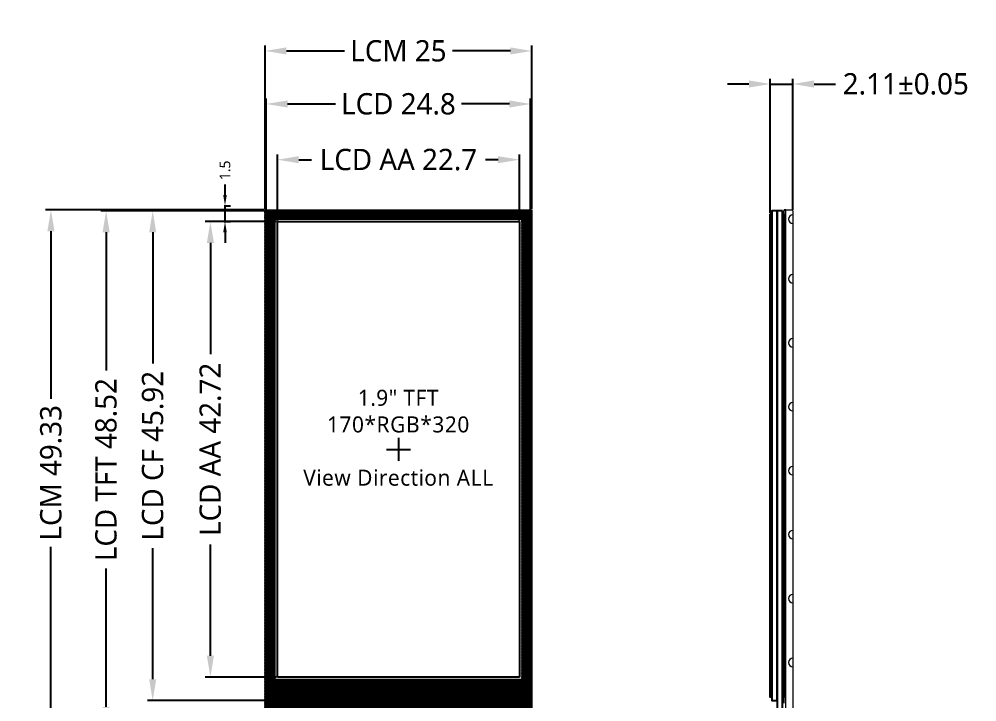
# Model space of a CAD drawing. Header units: millimetres. Extents: x 3277 to 3597, y 1666 to 1905.
# Drawn here: x 3358.2 to 3448, y 1786.7 to 1850.7 of the extents above; entities that cross this region are included whole.
import ezdxf

# ---------------------------------------------------------------- set-up
doc = ezdxf.new("R2010")
doc.units = ezdxf.units.MM
for name, color, linetype in [('2-BL', 3, 'Continuous'), ('3-LCD', 4, 'Continuous'), ('6-标注', 7, 'Continuous')]:
    doc.layers.add(name, color=color, linetype=linetype)
doc.styles.get("Standard").update_dxf_attribs({"font": 'arial.ttf'})
doc.styles.add('宋体', font='')
doc.styles.get('宋体').set_extended_font_data('Microsoft YaHei')
doc.dimstyles.new('ZY-G1-0.1默认', dxfattribs={"dimtxt": 1, "dimasz": 1, "dimexe": 0.5, "dimexo": 0.1, "dimgap": 0.5, "dimtad": 0, "dimdsep": 46, "dimtxsty": '宋体', "dimcen": 2, "dimclrd": 7, "dimclre": 7, "dimclrt": 7, "dimadec": 0, "dimazin": 2, "dimtp": 0.1, "dimtm": 0.1, "dimtfac": 1, "dimtmove": 0, "dimatfit": 3, "dimfxl": 1, "dimtolj": 1, "dimarcsym": 0})
doc.dimstyles.new('ZY-G2-0.05', dxfattribs={"dimtxt": 2, "dimasz": 2, "dimexe": 0.5, "dimexo": 0.1, "dimgap": 0.5, "dimtad": 0, "dimdsep": 46, "dimtxsty": '宋体', "dimcen": 2, "dimclrd": 7, "dimclre": 7, "dimclrt": 7, "dimadec": 0, "dimazin": 2, "dimtol": 1, "dimtp": 0.05, "dimtm": 0.05, "dimtfac": 1, "dimtmove": 0, "dimatfit": 3, "dimfxl": 1, "dimtolj": 1, "dimarcsym": 0})
doc.dimstyles.new('ZY-G2-0.1默认', dxfattribs={"dimtxt": 2, "dimasz": 2, "dimexe": 0.5, "dimexo": 0.1, "dimgap": 0.5, "dimtad": 0, "dimdsep": 46, "dimtxsty": '宋体', "dimcen": 2, "dimclrd": 7, "dimclre": 7, "dimclrt": 7, "dimadec": 0, "dimazin": 2, "dimtp": 0.1, "dimtm": 0.1, "dimtfac": 1, "dimtmove": 0, "dimatfit": 3, "dimfxl": 1, "dimtolj": 1, "dimarcsym": 0})

# ---------------------------------------------------------------- blocks, each defined once
blk = doc.blocks.new('*D344')
at = {"layer": '6-标注', "color": 7, "lineweight": -2, "transparency": 16777216}
for p, q in [((3381.266, 1832.942), (3381.266, 1848.255)), ((3383.266, 1847.755), (3388.692, 1847.755)), ((3404.266, 1847.755), (3398.837, 1847.755)), ((3406.266, 1832.942), (3406.266, 1848.255))]:
    blk.add_line(p, q, dxfattribs=at)
at = {"layer": '6-标注', "color": 7, "transparency": 16777216}
for points in [[(3383.266, 1848.088), (3383.266, 1847.421), (3381.266, 1847.755)], [(3404.266, 1848.088), (3404.266, 1847.421), (3406.266, 1847.755)]]:
    blk.add_solid(points, dxfattribs=at)
at = {"layer": 'Defpoints', "color": 0, "transparency": 16777216}
for p in [(3406.266, 1847.755), (3381.266, 1832.842), (3406.266, 1832.842)]:
    blk.add_point(p, dxfattribs=at)
at = {"layer": '6-标注', "color": 7, "transparency": 16777216, "insert": (3393.764, 1847.755), "char_height": 2, "attachment_point": 5, "style": '宋体'}
blk.add_mtext('\\A1;LCM 25', dxfattribs=at)
blk = doc.blocks.new('*D351')
at = {"layer": '6-标注', "color": 7, "lineweight": -2, "transparency": 16777216}
for p, q in [((3381.366, 1832.842), (3381.366, 1843.279)), ((3406.166, 1832.842), (3406.166, 1843.279)), ((3383.366, 1842.779), (3387.852, 1842.779)), ((3404.166, 1842.779), (3399.679, 1842.779))]:
    blk.add_line(p, q, dxfattribs=at)
at = {"layer": '6-标注', "color": 7, "transparency": 16777216}
for points in [[(3383.366, 1843.113), (3383.366, 1842.446), (3381.366, 1842.779)], [(3404.166, 1843.113), (3404.166, 1842.446), (3406.166, 1842.779)]]:
    blk.add_solid(points, dxfattribs=at)
at = {"layer": 'Defpoints', "color": 0, "transparency": 16777216}
for p in [(3406.166, 1842.779), (3381.366, 1832.742), (3406.166, 1832.742)]:
    blk.add_point(p, dxfattribs=at)
at = {"layer": '6-标注', "color": 7, "transparency": 16777216, "insert": (3393.766, 1842.779), "char_height": 2, "attachment_point": 5, "style": '宋体'}
blk.add_mtext('\\A1;LCD 24.8', dxfattribs=at)
blk = doc.blocks.new('*D352')
at = {"layer": '6-标注', "color": 7, "lineweight": -2, "transparency": 16777216}
for p, q in [((3382.418, 1831.842), (3382.418, 1838.052)), ((3405.113, 1831.842), (3405.113, 1838.052)), ((3384.418, 1837.552), (3385.606, 1837.552)), ((3403.113, 1837.552), (3401.925, 1837.552))]:
    blk.add_line(p, q, dxfattribs=at)
at = {"layer": '6-标注', "color": 7, "transparency": 16777216}
for points in [[(3384.418, 1837.885), (3384.418, 1837.218), (3382.418, 1837.552)], [(3403.113, 1837.885), (3403.113, 1837.218), (3405.113, 1837.552)]]:
    blk.add_solid(points, dxfattribs=at)
at = {"layer": 'Defpoints', "color": 0, "transparency": 16777216}
for p in [(3405.113, 1837.552), (3382.418, 1831.742), (3405.113, 1831.742)]:
    blk.add_point(p, dxfattribs=at)
at = {"layer": '6-标注', "color": 7, "transparency": 16777216, "insert": (3393.766, 1837.552), "char_height": 2, "attachment_point": 5, "style": '宋体'}
blk.add_mtext('\\A1;LCD AA 22.7', dxfattribs=at)
blk = doc.blocks.new('*D345')
at = {"layer": '6-标注', "color": 7, "lineweight": -2, "transparency": 16777216}
for p, q in [((3381.166, 1832.842), (3360.676, 1832.842)), ((3361.176, 1830.842), (3361.176, 1815.117)), ((3361.176, 1785.517), (3361.176, 1801.241)), ((3381.166, 1783.517), (3360.676, 1783.517))]:
    blk.add_line(p, q, dxfattribs=at)
at = {"layer": '6-标注', "color": 7, "transparency": 16777216}
for points in [[(3360.843, 1830.842), (3361.509, 1830.842), (3361.176, 1832.842)], [(3360.843, 1785.517), (3361.509, 1785.517), (3361.176, 1783.517)]]:
    blk.add_solid(points, dxfattribs=at)
at = {"layer": 'Defpoints', "color": 0, "transparency": 16777216}
for p in [(3381.266, 1832.842), (3361.176, 1783.517), (3381.266, 1783.517)]:
    blk.add_point(p, dxfattribs=at)
at = {"layer": '6-标注', "color": 7, "transparency": 16777216, "insert": (3361.176, 1808.179), "char_height": 2, "attachment_point": 5, "rotation": 90, "style": '宋体'}
blk.add_mtext('\\A1;LCM 49.33', dxfattribs=at)
blk = doc.blocks.new('*D353')
at = {"layer": '6-标注', "color": 7, "lineweight": -2, "transparency": 16777216}
for p, q in [((3381.266, 1832.742), (3365.848, 1832.742)), ((3366.348, 1830.742), (3366.348, 1817.773)), ((3366.348, 1786.222), (3366.348, 1799.19)), ((3383.866, 1784.222), (3365.848, 1784.222))]:
    blk.add_line(p, q, dxfattribs=at)
at = {"layer": '6-标注', "color": 7, "transparency": 16777216}
for points in [[(3366.014, 1830.742), (3366.681, 1830.742), (3366.348, 1832.742)], [(3366.014, 1786.222), (3366.681, 1786.222), (3366.348, 1784.222)]]:
    blk.add_solid(points, dxfattribs=at)
at = {"layer": 'Defpoints', "color": 0, "transparency": 16777216}
for p in [(3381.366, 1832.742), (3366.348, 1784.222), (3383.966, 1784.222)]:
    blk.add_point(p, dxfattribs=at)
at = {"layer": '6-标注', "color": 7, "transparency": 16777216, "insert": (3366.348, 1808.482), "char_height": 2, "attachment_point": 5, "rotation": 90, "style": '宋体'}
blk.add_mtext('\\A1;LCD TFT 48.52', dxfattribs=at)
blk = doc.blocks.new('*D354')
at = {"layer": '6-标注', "color": 7, "lineweight": -2, "transparency": 16777216}
for p, q in [((3382.318, 1831.742), (3375.628, 1831.742)), ((3376.128, 1829.742), (3376.128, 1819.315)), ((3376.128, 1791.022), (3376.128, 1801.448)), ((3382.318, 1789.022), (3375.628, 1789.022))]:
    blk.add_line(p, q, dxfattribs=at)
at = {"layer": '6-标注', "color": 7, "transparency": 16777216}
for points in [[(3375.794, 1829.742), (3376.461, 1829.742), (3376.128, 1831.742)], [(3375.794, 1791.022), (3376.461, 1791.022), (3376.128, 1789.022)]]:
    blk.add_solid(points, dxfattribs=at)
at = {"layer": 'Defpoints', "color": 0, "transparency": 16777216}
for p in [(3382.418, 1831.742), (3376.128, 1789.022), (3382.418, 1789.022)]:
    blk.add_point(p, dxfattribs=at)
at = {"layer": '6-标注', "color": 7, "transparency": 16777216, "insert": (3376.128, 1810.382), "char_height": 2, "attachment_point": 5, "rotation": 90, "style": '宋体'}
blk.add_mtext('\\A1;LCD AA 42.72', dxfattribs=at)
blk = doc.blocks.new('*D355')
at = {"layer": '6-标注', "color": 7, "lineweight": -2, "transparency": 16777216}
for p, q in [((3381.266, 1832.742), (3370.22, 1832.742)), ((3370.72, 1830.742), (3370.72, 1818.442)), ((3370.72, 1788.822), (3370.72, 1801.121)), ((3381.266, 1786.822), (3370.22, 1786.822))]:
    blk.add_line(p, q, dxfattribs=at)
at = {"layer": '6-标注', "color": 7, "transparency": 16777216}
for points in [[(3370.387, 1830.742), (3371.053, 1830.742), (3370.72, 1832.742)], [(3370.387, 1788.822), (3371.053, 1788.822), (3370.72, 1786.822)]]:
    blk.add_solid(points, dxfattribs=at)
at = {"layer": 'Defpoints', "color": 0, "transparency": 16777216}
for p in [(3370.72, 1832.742), (3381.366, 1832.742), (3381.366, 1786.822)]:
    blk.add_point(p, dxfattribs=at)
at = {"layer": '6-标注', "color": 7, "transparency": 16777216, "insert": (3370.72, 1809.782), "char_height": 2, "attachment_point": 5, "rotation": 90, "style": '宋体'}
blk.add_mtext('\\A1;LCD CF 45.92', dxfattribs=at)
blk = doc.blocks.new('*D357')
at = {"layer": '6-标注', "color": 7, "lineweight": -2, "transparency": 16777216}
for p, q in [((3428.639, 1832.542), (3428.639, 1845.153)), ((3430.749, 1832.842), (3430.749, 1845.153)), ((3426.639, 1844.653), (3424.639, 1844.653)), ((3428.639, 1844.653), (3430.749, 1844.653)), ((3432.749, 1844.653), (3434.749, 1844.653))]:
    blk.add_line(p, q, dxfattribs=at)
at = {"layer": '6-标注', "color": 7, "transparency": 16777216}
for points in [[(3426.639, 1844.987), (3426.639, 1844.32), (3428.639, 1844.653)], [(3432.749, 1844.987), (3432.749, 1844.32), (3430.749, 1844.653)]]:
    blk.add_solid(points, dxfattribs=at)
at = {"layer": 'Defpoints', "color": 0, "transparency": 16777216}
for p in [(3430.749, 1844.653), (3428.639, 1832.442), (3430.749, 1832.742)]:
    blk.add_point(p, dxfattribs=at)
at = {"layer": '6-标注', "color": 7, "transparency": 16777216, "insert": (3441.347, 1844.653), "char_height": 2, "attachment_point": 5, "style": '宋体'}
blk.add_mtext('\\A1;2.11±0.05', dxfattribs=at)
blk = doc.blocks.new('*D346')
at = {"layer": '6-标注', "color": 7, "lineweight": -2, "transparency": 16777216}
for p, q in [((3377.5, 1834.237), (3377.5, 1835.237)), ((3377.418, 1833.237), (3378, 1833.237)), ((3377.5, 1831.742), (3377.5, 1833.237)), ((3377.418, 1831.742), (3378, 1831.742)), ((3377.5, 1830.742), (3377.5, 1829.742))]:
    blk.add_line(p, q, dxfattribs=at)
at = {"layer": '6-标注', "color": 7, "transparency": 16777216}
for points in [[(3377.333, 1834.237), (3377.666, 1834.237), (3377.5, 1833.237)], [(3377.333, 1830.742), (3377.666, 1830.742), (3377.5, 1831.742)]]:
    blk.add_solid(points, dxfattribs=at)
at = {"layer": 'Defpoints', "color": 0, "transparency": 16777216}
for p in [(3377.318, 1833.237), (3377.5, 1833.237), (3377.318, 1831.742)]:
    blk.add_point(p, dxfattribs=at)
at = {"layer": '6-标注', "color": 7, "transparency": 16777216, "insert": (3377.5, 1836.555), "char_height": 1, "attachment_point": 5, "rotation": 90, "style": '宋体'}
blk.add_mtext('\\A1;1.5', dxfattribs=at)

msp = doc.modelspace()

# ---------------------------------------------------------------- hatches: boundary and pattern name
at = {"layer": '2-BL'}
h = msp.add_hatch(dxfattribs=at)
h.set_pattern_fill('ANSI31', color=52, scale=0.008, angle=18)
h.set_pattern_definition([(63, (3280.086573, 1020.59062), (-0.0226315657, 0.0115313587), [])])
h.paths.add_polyline_path([(3406.266, 1832.842), (3381.266, 1832.842), (3381.266, 1786.022), (3406.266, 1786.022)])
h.paths.add_polyline_path([(3382.168, 1788.772), (3382.168, 1831.992), (3405.363, 1831.992), (3405.363, 1788.772)], flags=16)

# ---------------------------------------------------------------- linework, layer by layer
at = {"layer": '2-BL', "lineweight": 5}
for p, q in [((3381.266, 1783.522), (3381.266, 1832.842)), ((3381.266, 1832.842), (3406.266, 1832.842)), ((3405.763, 1832.392), (3405.763, 1783.922)), ((3406.266, 1832.842), (3406.266, 1783.522)), ((3429.939, 1786.572), (3429.939, 1832.842))]:
    msp.add_line(p, q, dxfattribs=at)
at = {"layer": '2-BL', "linetype": 'Continuous'}
for p, q in [((3381.768, 1832.392), (3405.763, 1832.392)), ((3381.768, 1783.922), (3381.768, 1832.392)), ((3429.939, 1832.842), (3430.089, 1832.842))]:
    msp.add_line(p, q, dxfattribs=at)
at = {"layer": '2-BL', "color": 6, "lineweight": 5}
for p, q in [((3429.939, 1832.842), (3429.939, 1832.842)), ((3430.089, 1832.842), (3430.649, 1832.842)), ((3430.089, 1783.522), (3430.089, 1832.842)), ((3430.749, 1832.742), (3430.749, 1783.622))]:
    msp.add_line(p, q, dxfattribs=at)
at = {"layer": '2-BL', "color": 5}
for p, q in [((3382.168, 1831.992), (3405.363, 1831.992)), ((3382.168, 1788.772), (3382.168, 1831.992)), ((3405.363, 1831.992), (3405.363, 1788.772)), ((3405.363, 1788.772), (3382.168, 1788.772))]:
    msp.add_line(p, q, dxfattribs=at)
at = {"layer": '2-BL'}
msp.add_line((3404.918, 1785.772), (3405.763, 1786.905), dxfattribs=at)
at = {"layer": '2-BL', "color": 6, "lineweight": 5}
for centre, radius, start, end in [((3430.749, 1831.982), 0.4, 90, 270), ((3430.649, 1832.742), 0.1, 0, 90), ((3430.749, 1826.382), 0.4, 90, 270), ((3430.749, 1820.382), 0.4, 90, 270), ((3430.749, 1814.382), 0.4, 90, 270), ((3430.749, 1808.382), 0.4, 90, 270), ((3430.749, 1802.382), 0.4, 90, 270), ((3430.749, 1796.382), 0.4, 90, 270), ((3430.749, 1790.382), 0.4, 90, 270)]:
    msp.add_arc(centre, radius, start, end, dxfattribs=at)
at = {"layer": '3-LCD', "color": 4}
for p, q in [((3381.366, 1785.822), (3381.366, 1832.742)), ((3381.366, 1832.742), (3406.166, 1832.742)), ((3381.366, 1832.742), (3406.166, 1832.742)), ((3381.366, 1786.822), (3381.366, 1832.742)), ((3406.166, 1832.742), (3406.166, 1785.822)), ((3406.166, 1832.742), (3406.166, 1786.822)), ((3382.418, 1831.742), (3405.113, 1831.742)), ((3382.418, 1789.022), (3382.418, 1831.742)), ((3405.113, 1831.742), (3405.113, 1789.022)), ((3393.766, 1811.462), (3393.766, 1809.306)), ((3392.631, 1810.382), (3394.9, 1810.382)), ((3405.113, 1789.022), (3382.418, 1789.022)), ((3406.166, 1786.822), (3381.366, 1786.822))]:
    msp.add_line(p, q, dxfattribs=at)
for points in [[(3428.639, 1832.442), (3428.789, 1832.442), (3428.789, 1787.122), (3428.639, 1787.122)], [(3429.289, 1832.742), (3428.789, 1832.742), (3428.789, 1786.822), (3429.289, 1786.822)], [(3429.789, 1832.742), (3429.289, 1832.742), (3429.289, 1784.222), (3429.789, 1784.222)], [(3429.789, 1832.442), (3429.939, 1832.442), (3429.939, 1787.122), (3429.789, 1787.122)]]:
    msp.add_lwpolyline(points, close=True, dxfattribs=at)

# ---------------------------------------------------------------- texts
at = {"layer": '3-LCD', "color": 1, "insert": (3393.766, 1811.462), "char_height": 1.5, "width": 32.74388, "attachment_point": 5}
msp.add_mtext('{\\f@Microsoft YaHei|b0|i0|c0|p34;\\T1.05;\\C7;1.\\f@Microsoft YaHei|b0|i0|c134|p34;9" \\f@Microsoft YaHei|b0|i0|c0|p34;TFT\\P\\f@Microsoft YaHei|b0|i0|c134|p34;170\\f@Microsoft YaHei|b0|i0|c0|p34;*RGB*\\f@Microsoft YaHei|b0|i0|c134|p34;320\\P\\PView Direction ALL}', dxfattribs=at)

# ---------------------------------------------------------------- dimensions: what is measured, and where the dimension line sits
at = {"layer": '6-标注', "color": 40}
for base, p1, p2, text, picture, middle in [((3406.266, 1847.755), (3381.266, 1832.842), (3406.266, 1832.842), 'LCM <>', '*D344', (3393.764, 1847.755)), ((3406.166, 1842.779), (3381.366, 1832.742), (3406.166, 1832.742), 'LCD <>', '*D351', (3393.766, 1842.779)), ((3405.113143083, 1837.551577376), (3382.418143083, 1831.741544154), (3405.113143083, 1831.741544154), 'LCD AA <>', '*D352', (3393.765643083, 1837.551577376))]:
    dim = msp.add_linear_dim(base=base, p1=p1, p2=p2, text=text, dimstyle='ZY-G2-0.1默认', dxfattribs=at)
    dim.commit()
    dim.dimension.update_dxf_attribs({"geometry": picture, "text_midpoint": middle, "dimtype": 160})
dim = msp.add_linear_dim(base=(3430.749, 1844.653), p1=(3428.639, 1832.442), p2=(3430.749, 1832.742), dimstyle='ZY-G2-0.05', override={"dimtfillclr": 3}, dxfattribs=at)
dim.commit()
dim.dimension.update_dxf_attribs({"geometry": '*D357', "text_midpoint": (3441.347, 1844.653)})
dim = msp.add_linear_dim(base=(3377.499831803, 1833.236544154), p1=(3377.318464481, 1831.741544154), p2=(3377.318464481, 1833.236544154), angle=90, dimstyle='ZY-G1-0.1默认', dxfattribs=at)
dim.commit()
dim.dimension.update_dxf_attribs({"geometry": '*D346', "text_midpoint": (3377.499831803, 1836.555136794)})
for base, p1, p2, text, picture, middle in [((3361.175927427, 1783.516544154), (3381.265643083, 1832.841544154), (3381.265643083, 1783.516544154), 'LCM <>', '*D345', (3361.175927427, 1808.179044154)), ((3366.348, 1784.222), (3381.366, 1832.742), (3383.966, 1784.222), 'LCD TFT <>', '*D353', (3366.348, 1808.482)), ((3370.72, 1832.742), (3381.366, 1786.822), (3381.366, 1832.742), 'LCD CF <>', '*D355', (3370.72, 1809.782)), ((3376.128, 1789.022), (3382.418, 1831.742), (3382.418, 1789.022), 'LCD AA <>', '*D354', (3376.128, 1810.382))]:
    dim = msp.add_linear_dim(base=base, p1=p1, p2=p2, angle=90, text=text, dimstyle='ZY-G2-0.1默认', dxfattribs=at)
    dim.commit()
    dim.dimension.update_dxf_attribs({"geometry": picture, "text_midpoint": middle})

doc.saveas('drawing.dxf')
